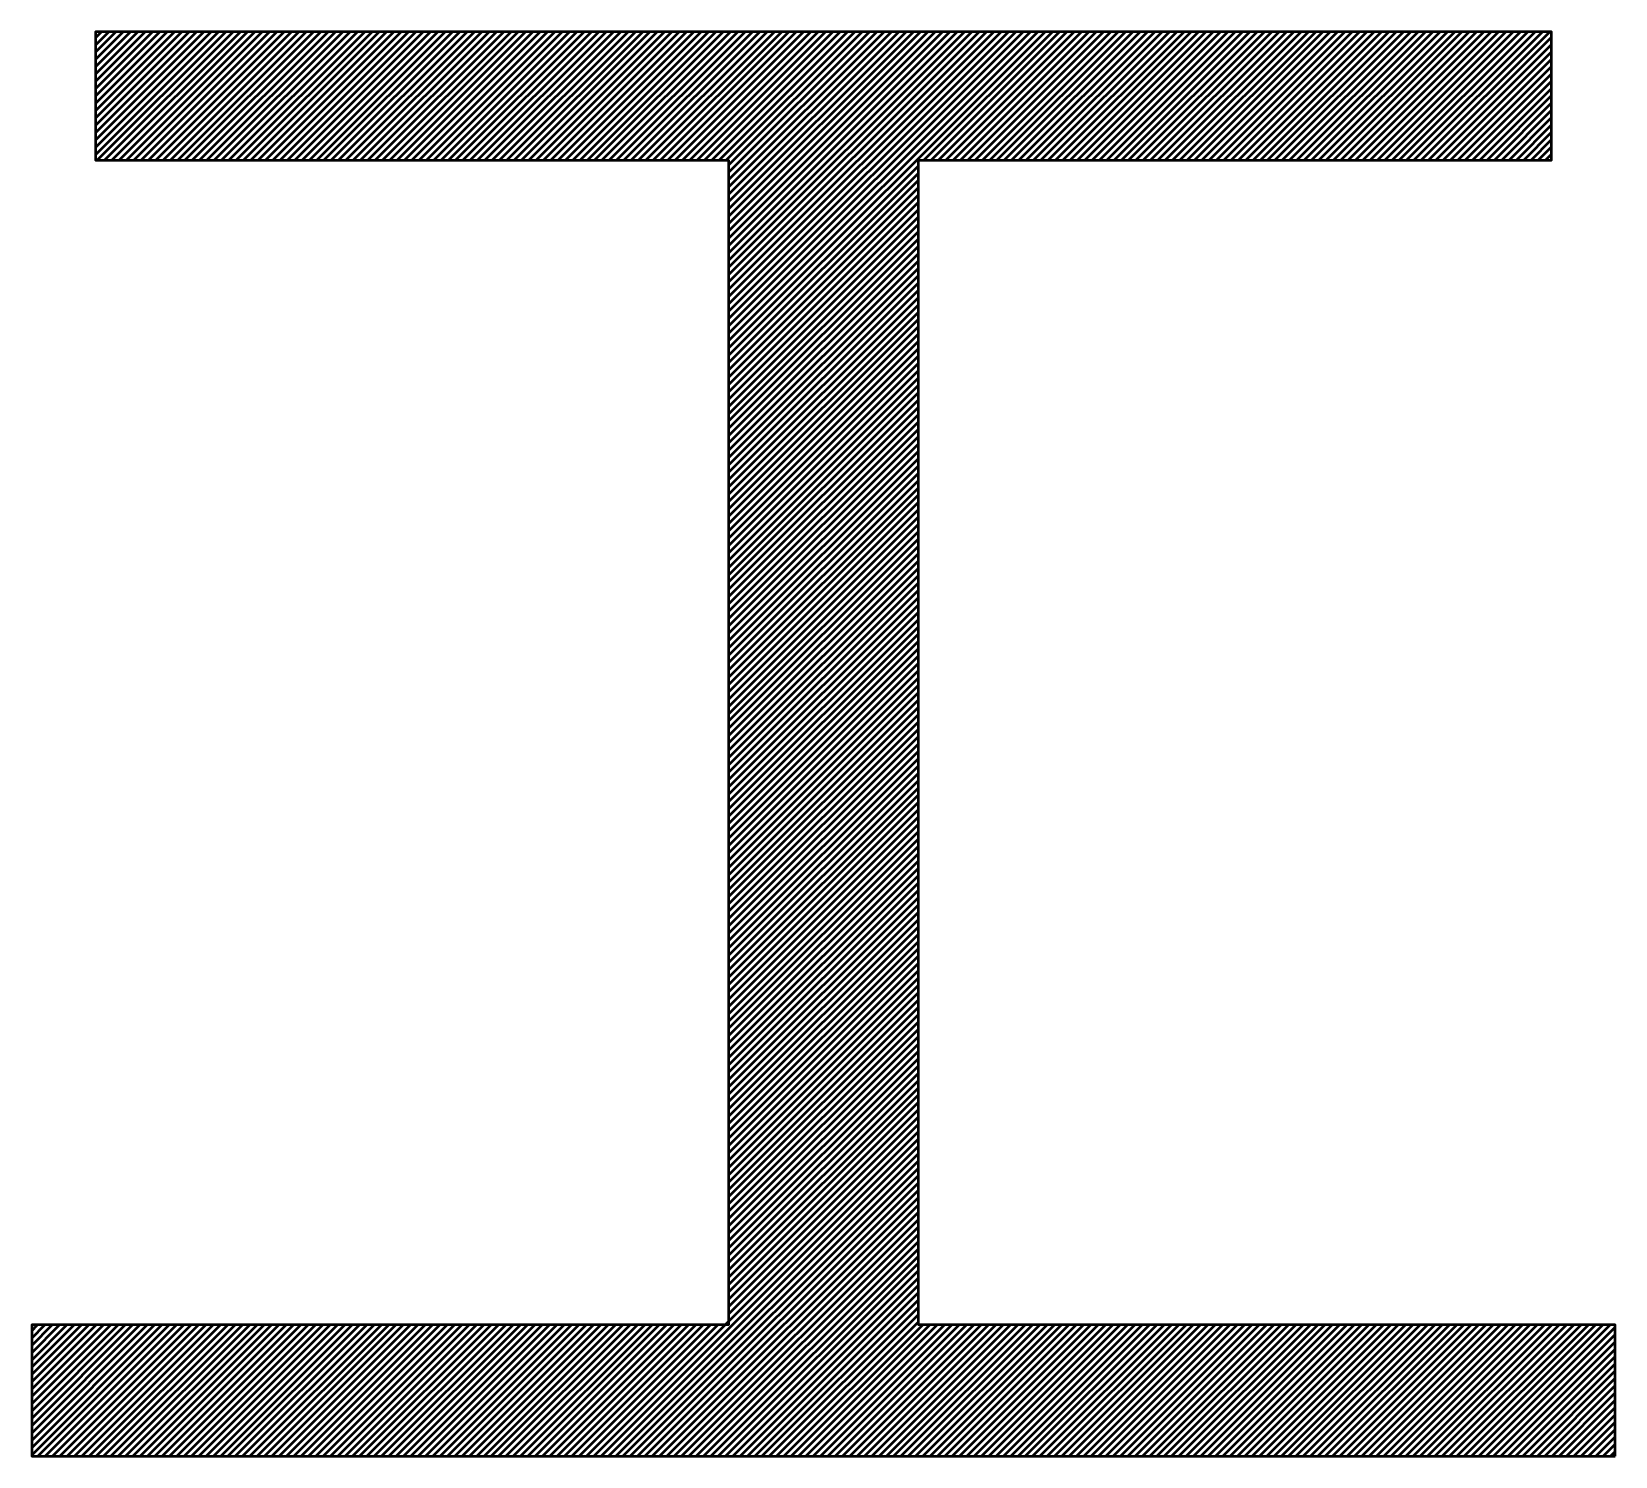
# Model space of a CAD drawing. Units: millimetres at full size, sheet at 1:50. Extents: x -14288 to 14412, y -10089 to 9986.
# Drawn here: x -497.1 to -222.5, y -9144.7 to -8897.8 of the extents above; entities that cross this region are included whole.
import ezdxf

# ---------------------------------------------------------------- set-up
doc = ezdxf.new("R2010")
doc.units = ezdxf.units.MM
doc.header["$LTSCALE"] = 50
doc.layers.add('2-8_図枠', color=251, linetype='Continuous', lineweight=50)

msp = doc.modelspace()

# ---------------------------------------------------------------- linework, layer by layer
at = {"layer": '2-8_図枠'}
for p, q in [((-486.02, -8919.1), (-464.69, -8897.77)), ((-486.02, -8917.83), (-465.96, -8897.77)), ((-486.02, -8916.56), (-467.23, -8897.77)), ((-486.02, -8915.3), (-468.49, -8897.77)), ((-486.02, -8914.03), (-469.76, -8897.77)), ((-486.02, -8912.76), (-471.03, -8897.77)), ((-486.02, -8911.49), (-472.3, -8897.77)), ((-486.02, -8910.22), (-473.57, -8897.77)), ((-486.02, -8908.95), (-474.84, -8897.77)), ((-486.02, -8907.69), (-476.1, -8897.77)), ((-486.02, -8906.42), (-477.37, -8897.77)), ((-486.02, -8905.15), (-478.64, -8897.77)), ((-486.02, -8903.88), (-479.91, -8897.77)), ((-486.02, -8902.61), (-481.18, -8897.77)), ((-486.02, -8901.34), (-482.45, -8897.77)), ((-486.02, -8900.08), (-483.71, -8897.77)), ((-486.02, -8898.81), (-484.98, -8897.77)), ((-485.71, -8920.05), (-463.42, -8897.77)), ((-484.44, -8920.05), (-462.15, -8897.77)), ((-483.17, -8920.05), (-460.88, -8897.77)), ((-481.9, -8920.05), (-459.62, -8897.77)), ((-480.63, -8920.05), (-458.35, -8897.77)), ((-479.36, -8920.05), (-457.08, -8897.77)), ((-478.1, -8920.05), (-455.81, -8897.77)), ((-476.83, -8920.05), (-454.54, -8897.77)), ((-475.56, -8920.05), (-453.27, -8897.77)), ((-474.29, -8920.05), (-452.01, -8897.77)), ((-473.02, -8920.05), (-450.74, -8897.77)), ((-471.75, -8920.05), (-449.47, -8897.77)), ((-470.49, -8920.05), (-448.2, -8897.77)), ((-469.22, -8920.05), (-446.93, -8897.77)), ((-467.95, -8920.05), (-445.66, -8897.77)), ((-466.68, -8920.05), (-444.4, -8897.77)), ((-465.41, -8920.05), (-443.13, -8897.77)), ((-464.14, -8920.05), (-441.86, -8897.77)), ((-462.88, -8920.05), (-440.59, -8897.77)), ((-461.61, -8920.05), (-439.32, -8897.77)), ((-460.34, -8920.05), (-438.05, -8897.77)), ((-459.07, -8920.05), (-436.79, -8897.77)), ((-457.8, -8920.05), (-435.52, -8897.77)), ((-456.53, -8920.05), (-434.25, -8897.77)), ((-455.26, -8920.05), (-432.98, -8897.77)), ((-454, -8920.05), (-431.71, -8897.77)), ((-452.73, -8920.05), (-430.44, -8897.77)), ((-451.46, -8920.05), (-429.17, -8897.77)), ((-450.19, -8920.05), (-427.91, -8897.77)), ((-448.92, -8920.05), (-426.64, -8897.77)), ((-447.65, -8920.05), (-425.37, -8897.77)), ((-446.39, -8920.05), (-424.1, -8897.77)), ((-445.12, -8920.05), (-422.83, -8897.77)), ((-443.85, -8920.05), (-421.56, -8897.77)), ((-442.58, -8920.05), (-420.3, -8897.77)), ((-441.31, -8920.05), (-419.03, -8897.77)), ((-440.04, -8920.05), (-417.76, -8897.77)), ((-438.78, -8920.05), (-416.49, -8897.77)), ((-437.51, -8920.05), (-415.22, -8897.77)), ((-436.24, -8920.05), (-413.95, -8897.77)), ((-434.97, -8920.05), (-412.69, -8897.77)), ((-433.7, -8920.05), (-411.42, -8897.77)), ((-432.43, -8920.05), (-410.15, -8897.77)), ((-431.17, -8920.05), (-408.88, -8897.77)), ((-429.9, -8920.05), (-407.61, -8897.77)), ((-428.63, -8920.05), (-406.34, -8897.77)), ((-427.36, -8920.05), (-405.08, -8897.77)), ((-426.09, -8920.05), (-403.81, -8897.77)), ((-424.82, -8920.05), (-402.54, -8897.77)), ((-423.56, -8920.05), (-401.27, -8897.77)), ((-422.29, -8920.05), (-400, -8897.77)), ((-421.02, -8920.05), (-398.73, -8897.77)), ((-419.75, -8920.05), (-397.47, -8897.77)), ((-418.48, -8920.05), (-396.2, -8897.77)), ((-417.21, -8920.05), (-394.93, -8897.77)), ((-415.95, -8920.05), (-393.66, -8897.77)), ((-414.68, -8920.05), (-392.39, -8897.77)), ((-413.41, -8920.05), (-391.12, -8897.77)), ((-412.14, -8920.05), (-389.86, -8897.77)), ((-410.87, -8920.05), (-388.59, -8897.77)), ((-409.6, -8920.05), (-387.32, -8897.77)), ((-408.34, -8920.05), (-386.05, -8897.77)), ((-407.07, -8920.05), (-384.78, -8897.77)), ((-405.8, -8920.05), (-383.51, -8897.77)), ((-404.53, -8920.05), (-382.25, -8897.77)), ((-403.26, -8920.05), (-380.98, -8897.77)), ((-401.99, -8920.05), (-379.71, -8897.77)), ((-400.72, -8920.05), (-378.44, -8897.77)), ((-399.46, -8920.05), (-377.17, -8897.77)), ((-398.19, -8920.05), (-375.9, -8897.77)), ((-396.92, -8920.05), (-374.63, -8897.77)), ((-395.65, -8920.05), (-373.37, -8897.77)), ((-394.38, -8920.05), (-372.1, -8897.77)), ((-393.11, -8920.05), (-370.83, -8897.77)), ((-391.85, -8920.05), (-369.56, -8897.77)), ((-390.58, -8920.05), (-368.29, -8897.77)), ((-389.31, -8920.05), (-367.02, -8897.77)), ((-388.04, -8920.05), (-365.76, -8897.77)), ((-386.77, -8920.05), (-364.49, -8897.77)), ((-385.5, -8920.05), (-363.22, -8897.77)), ((-384.24, -8920.05), (-361.95, -8897.77)), ((-382.97, -8920.05), (-360.68, -8897.77)), ((-381.7, -8920.05), (-359.41, -8897.77)), ((-380.43, -8920.05), (-358.15, -8897.77)), ((-379.16, -8920.05), (-356.88, -8897.77)), ((-377.89, -8920.05), (-355.61, -8897.77)), ((-376.63, -8920.05), (-354.34, -8897.77)), ((-376.22, -8952.63), (-321.36, -8897.77)), ((-376.22, -8951.36), (-322.63, -8897.77)), ((-376.22, -8950.09), (-323.9, -8897.77)), ((-376.22, -8948.82), (-325.17, -8897.77)), ((-376.22, -8947.55), (-326.44, -8897.77)), ((-376.22, -8946.28), (-327.71, -8897.77)), ((-376.22, -8945.02), (-328.97, -8897.77)), ((-376.22, -8943.75), (-330.24, -8897.77)), ((-376.22, -8942.48), (-331.51, -8897.77)), ((-376.22, -8941.21), (-332.78, -8897.77)), ((-376.22, -8939.94), (-334.05, -8897.77)), ((-376.22, -8938.67), (-335.32, -8897.77)), ((-376.22, -8937.41), (-336.58, -8897.77)), ((-376.22, -8936.14), (-337.85, -8897.77)), ((-376.22, -8934.87), (-339.12, -8897.77)), ((-376.22, -8933.6), (-340.39, -8897.77)), ((-376.22, -8932.33), (-341.66, -8897.77)), ((-376.22, -8931.06), (-342.93, -8897.77)), ((-376.22, -8929.8), (-344.19, -8897.77)), ((-376.22, -8928.53), (-345.46, -8897.77)), ((-376.22, -8927.26), (-346.73, -8897.77)), ((-376.22, -8925.99), (-348, -8897.77)), ((-376.22, -8924.72), (-349.27, -8897.77)), ((-376.22, -8923.45), (-350.54, -8897.77)), ((-376.22, -8922.18), (-351.8, -8897.77)), ((-376.22, -8920.92), (-353.07, -8897.77)), ((-342.38, -8920.05), (-320.09, -8897.77)), ((-341.11, -8920.05), (-318.83, -8897.77)), ((-339.84, -8920.05), (-317.56, -8897.77)), ((-338.57, -8920.05), (-316.29, -8897.77)), ((-337.31, -8920.05), (-315.02, -8897.77)), ((-336.04, -8920.05), (-313.75, -8897.77)), ((-334.77, -8920.05), (-312.48, -8897.77)), ((-333.5, -8920.05), (-311.22, -8897.77)), ((-332.23, -8920.05), (-309.95, -8897.77)), ((-330.96, -8920.05), (-308.68, -8897.77)), ((-329.7, -8920.05), (-307.41, -8897.77)), ((-328.43, -8920.05), (-306.14, -8897.77)), ((-327.16, -8920.05), (-304.87, -8897.77)), ((-325.89, -8920.05), (-303.61, -8897.77)), ((-324.62, -8920.05), (-302.34, -8897.77)), ((-323.35, -8920.05), (-301.07, -8897.77)), ((-322.09, -8920.05), (-299.8, -8897.77)), ((-320.82, -8920.05), (-298.53, -8897.77)), ((-319.55, -8920.05), (-297.26, -8897.77)), ((-318.28, -8920.05), (-296, -8897.77)), ((-317.01, -8920.05), (-294.73, -8897.77)), ((-315.74, -8920.05), (-293.46, -8897.77)), ((-314.48, -8920.05), (-292.19, -8897.77)), ((-313.21, -8920.05), (-290.92, -8897.77)), ((-311.94, -8920.05), (-289.65, -8897.77)), ((-310.67, -8920.05), (-288.39, -8897.77)), ((-309.4, -8920.05), (-287.12, -8897.77)), ((-308.13, -8920.05), (-285.85, -8897.77)), ((-306.87, -8920.05), (-284.58, -8897.77)), ((-305.6, -8920.05), (-283.31, -8897.77)), ((-304.33, -8920.05), (-282.04, -8897.77)), ((-303.06, -8920.05), (-280.78, -8897.77)), ((-301.79, -8920.05), (-279.51, -8897.77)), ((-300.52, -8920.05), (-278.24, -8897.77)), ((-299.25, -8920.05), (-276.97, -8897.77)), ((-297.99, -8920.05), (-275.7, -8897.77)), ((-296.72, -8920.05), (-274.43, -8897.77)), ((-295.45, -8920.05), (-273.17, -8897.77)), ((-294.18, -8920.05), (-271.9, -8897.77)), ((-292.91, -8920.05), (-270.63, -8897.77)), ((-291.64, -8920.05), (-269.36, -8897.77)), ((-290.38, -8920.05), (-268.09, -8897.77)), ((-289.11, -8920.05), (-266.82, -8897.77)), ((-287.84, -8920.05), (-265.55, -8897.77)), ((-286.57, -8920.05), (-264.29, -8897.77)), ((-285.3, -8920.05), (-263.02, -8897.77)), ((-284.03, -8920.05), (-261.75, -8897.77)), ((-282.77, -8920.05), (-260.48, -8897.77)), ((-281.5, -8920.05), (-259.21, -8897.77)), ((-280.23, -8920.05), (-257.94, -8897.77)), ((-278.96, -8920.05), (-256.68, -8897.77)), ((-277.69, -8920.05), (-255.41, -8897.77)), ((-276.42, -8920.05), (-254.14, -8897.77)), ((-275.16, -8920.05), (-252.87, -8897.77)), ((-273.89, -8920.05), (-251.6, -8897.77)), ((-272.62, -8920.05), (-250.33, -8897.77)), ((-271.35, -8920.05), (-249.07, -8897.77)), ((-270.08, -8920.05), (-247.8, -8897.77)), ((-268.81, -8920.05), (-246.53, -8897.77)), ((-267.55, -8920.05), (-245.26, -8897.77)), ((-266.28, -8920.05), (-243.99, -8897.77)), ((-265.01, -8920.05), (-242.72, -8897.77)), ((-263.74, -8920.05), (-241.46, -8897.77)), ((-262.47, -8920.05), (-240.19, -8897.77)), ((-261.2, -8920.05), (-238.92, -8897.77)), ((-259.94, -8920.05), (-237.65, -8897.77)), ((-258.67, -8920.05), (-236.38, -8897.77)), ((-257.4, -8920.05), (-235.11, -8897.77)), ((-256.13, -8920.05), (-233.85, -8897.77)), ((-254.86, -8920.05), (-233.52, -8898.71)), ((-253.59, -8920.05), (-233.52, -8899.98)), ((-252.33, -8920.05), (-233.52, -8901.25)), ((-251.06, -8920.05), (-233.52, -8902.52)), ((-249.79, -8920.05), (-233.52, -8903.79)), ((-248.52, -8920.05), (-233.52, -8905.06)), ((-247.25, -8920.05), (-233.52, -8906.32)), ((-245.98, -8920.05), (-233.52, -8907.59)), ((-244.71, -8920.05), (-233.52, -8908.86)), ((-243.45, -8920.05), (-233.52, -8910.13)), ((-242.18, -8920.05), (-233.52, -8911.4)), ((-240.91, -8920.05), (-233.52, -8912.67)), ((-239.64, -8920.05), (-233.52, -8913.93)), ((-238.37, -8920.05), (-233.52, -8915.2)), ((-237.1, -8920.05), (-233.52, -8916.47)), ((-235.84, -8920.05), (-233.52, -8917.74)), ((-376.22, -8953.89), (-343.33, -8921)), ((-234.57, -8920.05), (-233.52, -8919.01)), ((-376.22, -8955.16), (-343.33, -8922.27)), ((-376.22, -8956.43), (-343.33, -8923.53)), ((-376.22, -8957.7), (-343.33, -8924.8)), ((-376.22, -8958.97), (-343.33, -8926.07)), ((-376.22, -8960.24), (-343.33, -8927.34)), ((-376.22, -8961.5), (-343.33, -8928.61)), ((-376.22, -8962.77), (-343.33, -8929.88)), ((-376.22, -8964.04), (-343.33, -8931.14)), ((-376.22, -8965.31), (-343.33, -8932.41)), ((-376.22, -8966.58), (-343.33, -8933.68)), ((-376.22, -8967.85), (-343.33, -8934.95)), ((-376.22, -8969.11), (-343.33, -8936.22)), ((-376.22, -8970.38), (-343.33, -8937.49)), ((-376.22, -8971.65), (-343.33, -8938.75)), ((-376.22, -8972.92), (-343.33, -8940.02)), ((-376.22, -8974.19), (-343.33, -8941.29)), ((-376.22, -8975.46), (-343.33, -8942.56)), ((-376.22, -8976.72), (-343.33, -8943.83)), ((-376.22, -8977.99), (-343.33, -8945.1)), ((-376.22, -8979.26), (-343.33, -8946.37)), ((-376.22, -8980.53), (-343.33, -8947.63)), ((-376.22, -8981.8), (-343.33, -8948.9)), ((-376.22, -8983.07), (-343.33, -8950.17)), ((-376.22, -8984.34), (-343.33, -8951.44)), ((-376.22, -8985.6), (-343.33, -8952.71)), ((-376.22, -8986.87), (-343.33, -8953.98)), ((-376.22, -8988.14), (-343.33, -8955.24)), ((-376.22, -8989.41), (-343.33, -8956.51)), ((-376.22, -8990.68), (-343.33, -8957.78)), ((-376.22, -8991.95), (-343.33, -8959.05)), ((-376.22, -8993.21), (-343.33, -8960.32)), ((-376.22, -8994.48), (-343.33, -8961.59)), ((-376.22, -8995.75), (-343.33, -8962.85)), ((-376.22, -8997.02), (-343.33, -8964.12)), ((-376.22, -8998.29), (-343.33, -8965.39)), ((-376.22, -8999.56), (-343.33, -8966.66)), ((-376.22, -9000.82), (-343.33, -8967.93)), ((-376.22, -9002.09), (-343.33, -8969.2)), ((-376.22, -9003.36), (-343.33, -8970.46)), ((-376.22, -9004.63), (-343.33, -8971.73)), ((-376.22, -9005.9), (-343.33, -8973)), ((-376.22, -9007.17), (-343.33, -8974.27)), ((-376.22, -9008.43), (-343.33, -8975.54)), ((-376.22, -9009.7), (-343.33, -8976.81)), ((-376.22, -9010.97), (-343.33, -8978.07)), ((-376.22, -9012.24), (-343.33, -8979.34)), ((-376.22, -9013.51), (-343.33, -8980.61)), ((-376.22, -9014.78), (-343.33, -8981.88)), ((-376.22, -9016.04), (-343.33, -8983.15)), ((-376.22, -9017.31), (-343.33, -8984.42)), ((-376.22, -9018.58), (-343.33, -8985.68)), ((-376.22, -9019.85), (-343.33, -8986.95)), ((-376.22, -9021.12), (-343.33, -8988.22)), ((-376.22, -9022.39), (-343.33, -8989.49)), ((-376.22, -9023.65), (-343.33, -8990.76)), ((-376.22, -9024.92), (-343.33, -8992.03)), ((-376.22, -9026.19), (-343.33, -8993.29)), ((-376.22, -9027.46), (-343.33, -8994.56)), ((-376.22, -9028.73), (-343.33, -8995.83)), ((-376.22, -9030), (-343.33, -8997.1)), ((-376.22, -9031.26), (-343.33, -8998.37)), ((-376.22, -9032.53), (-343.33, -8999.64)), ((-376.22, -9033.8), (-343.33, -9000.91)), ((-376.22, -9035.07), (-343.33, -9002.17)), ((-376.22, -9036.34), (-343.33, -9003.44)), ((-376.22, -9037.61), (-343.33, -9004.71)), ((-376.22, -9038.88), (-343.33, -9005.98)), ((-376.22, -9040.14), (-343.33, -9007.25)), ((-376.22, -9041.41), (-343.33, -9008.52)), ((-376.22, -9042.68), (-343.33, -9009.78)), ((-376.22, -9043.95), (-343.33, -9011.05)), ((-376.22, -9045.22), (-343.33, -9012.32)), ((-376.22, -9046.49), (-343.33, -9013.59)), ((-376.22, -9047.75), (-343.33, -9014.86)), ((-376.22, -9049.02), (-343.33, -9016.13)), ((-376.22, -9050.29), (-343.33, -9017.39)), ((-376.22, -9051.56), (-343.33, -9018.66)), ((-376.22, -9052.83), (-343.33, -9019.93)), ((-376.22, -9054.1), (-343.33, -9021.2)), ((-376.22, -9055.36), (-343.33, -9022.47)), ((-376.22, -9056.63), (-343.33, -9023.74)), ((-376.22, -9057.9), (-343.33, -9025)), ((-376.22, -9059.17), (-343.33, -9026.27)), ((-376.22, -9060.44), (-343.33, -9027.54)), ((-376.22, -9061.71), (-343.33, -9028.81)), ((-376.22, -9062.97), (-343.33, -9030.08)), ((-376.22, -9064.24), (-343.33, -9031.35)), ((-376.22, -9065.51), (-343.33, -9032.61)), ((-376.22, -9066.78), (-343.33, -9033.88)), ((-376.22, -9068.05), (-343.33, -9035.15)), ((-376.22, -9069.32), (-343.33, -9036.42)), ((-376.22, -9070.58), (-343.33, -9037.69)), ((-376.22, -9071.85), (-343.33, -9038.96)), ((-376.22, -9073.12), (-343.33, -9040.22)), ((-376.22, -9074.39), (-343.33, -9041.49)), ((-376.22, -9075.66), (-343.33, -9042.76)), ((-376.22, -9076.93), (-343.33, -9044.03)), ((-376.22, -9078.19), (-343.33, -9045.3)), ((-376.22, -9079.46), (-343.33, -9046.57)), ((-376.22, -9080.73), (-343.33, -9047.83)), ((-376.22, -9082), (-343.33, -9049.1)), ((-376.22, -9083.27), (-343.33, -9050.37)), ((-376.22, -9084.54), (-343.33, -9051.64)), ((-376.22, -9085.81), (-343.33, -9052.91)), ((-376.22, -9087.07), (-343.33, -9054.18)), ((-376.22, -9088.34), (-343.33, -9055.45)), ((-376.22, -9089.61), (-343.33, -9056.71)), ((-376.22, -9090.88), (-343.33, -9057.98)), ((-376.22, -9092.15), (-343.33, -9059.25)), ((-376.22, -9093.42), (-343.33, -9060.52)), ((-376.22, -9094.68), (-343.33, -9061.79)), ((-376.22, -9095.95), (-343.33, -9063.06)), ((-376.22, -9097.22), (-343.33, -9064.32)), ((-376.22, -9098.49), (-343.33, -9065.59)), ((-376.22, -9099.76), (-343.33, -9066.86)), ((-376.22, -9101.03), (-343.33, -9068.13)), ((-376.22, -9102.29), (-343.33, -9069.4)), ((-376.22, -9103.56), (-343.33, -9070.67)), ((-376.22, -9104.83), (-343.33, -9071.93)), ((-376.22, -9106.1), (-343.33, -9073.2)), ((-376.22, -9107.37), (-343.33, -9074.47)), ((-376.22, -9108.64), (-343.33, -9075.74)), ((-376.22, -9109.9), (-343.33, -9077.01)), ((-376.22, -9111.17), (-343.33, -9078.28)), ((-376.22, -9112.44), (-343.33, -9079.54)), ((-376.22, -9113.71), (-343.33, -9080.81)), ((-376.22, -9114.98), (-343.33, -9082.08)), ((-376.22, -9116.25), (-343.33, -9083.35)), ((-376.22, -9117.51), (-343.33, -9084.62)), ((-376.22, -9118.78), (-343.33, -9085.89)), ((-376.83, -9121.93), (-343.33, -9088.42)), ((-376.22, -9120.05), (-343.33, -9087.15)), ((-398.34, -9144.71), (-343.33, -9089.69)), ((-397.08, -9144.71), (-343.33, -9090.96)), ((-395.81, -9144.71), (-343.33, -9092.23)), ((-394.54, -9144.71), (-343.33, -9093.5)), ((-393.27, -9144.71), (-343.33, -9094.76)), ((-392, -9144.71), (-343.33, -9096.03)), ((-390.73, -9144.71), (-343.33, -9097.3)), ((-389.47, -9144.71), (-343.33, -9098.57)), ((-388.2, -9144.71), (-343.33, -9099.84)), ((-386.93, -9144.71), (-343.33, -9101.11)), ((-385.66, -9144.71), (-343.33, -9102.37)), ((-384.39, -9144.71), (-343.33, -9103.64)), ((-383.12, -9144.71), (-343.33, -9104.91)), ((-381.86, -9144.71), (-343.33, -9106.18)), ((-380.59, -9144.71), (-343.33, -9107.45)), ((-379.32, -9144.71), (-343.33, -9108.72)), ((-378.05, -9144.71), (-343.33, -9109.99)), ((-376.78, -9144.71), (-343.33, -9111.25)), ((-375.51, -9144.71), (-343.33, -9112.52)), ((-374.25, -9144.71), (-343.33, -9113.79)), ((-372.98, -9144.71), (-343.33, -9115.06)), ((-371.71, -9144.71), (-343.33, -9116.33)), ((-370.44, -9144.71), (-343.33, -9117.6)), ((-369.17, -9144.71), (-343.33, -9118.86)), ((-367.9, -9144.71), (-343.33, -9120.13)), ((-366.64, -9144.71), (-343.33, -9121.4)), ((-497.07, -9129.28), (-489.71, -9121.93)), ((-497.07, -9144.5), (-474.49, -9121.93)), ((-497.07, -9143.24), (-475.76, -9121.93)), ((-497.07, -9141.97), (-477.03, -9121.93)), ((-497.07, -9140.7), (-478.3, -9121.93)), ((-497.07, -9139.43), (-479.57, -9121.93)), ((-497.07, -9138.16), (-480.84, -9121.93)), ((-497.07, -9136.89), (-482.1, -9121.93)), ((-497.07, -9135.63), (-483.37, -9121.93)), ((-497.07, -9134.36), (-484.64, -9121.93)), ((-497.07, -9133.09), (-485.91, -9121.93)), ((-497.07, -9131.82), (-487.18, -9121.93)), ((-497.07, -9130.55), (-488.45, -9121.93)), ((-497.07, -9128.02), (-490.98, -9121.93)), ((-497.07, -9126.75), (-492.25, -9121.93)), ((-497.07, -9124.21), (-494.79, -9121.93)), ((-497.07, -9125.48), (-493.52, -9121.93)), ((-497.07, -9122.94), (-496.06, -9121.93)), ((-496.01, -9144.71), (-473.23, -9121.93)), ((-494.74, -9144.71), (-471.96, -9121.93)), ((-493.47, -9144.71), (-470.69, -9121.93)), ((-492.2, -9144.71), (-469.42, -9121.93)), ((-490.94, -9144.71), (-468.15, -9121.93)), ((-489.67, -9144.71), (-466.88, -9121.93)), ((-488.4, -9144.71), (-465.61, -9121.93)), ((-487.13, -9144.71), (-464.35, -9121.93)), ((-485.86, -9144.71), (-463.08, -9121.93)), ((-484.59, -9144.71), (-461.81, -9121.93)), ((-483.33, -9144.71), (-460.54, -9121.93)), ((-482.06, -9144.71), (-459.27, -9121.93)), ((-480.79, -9144.71), (-458, -9121.93)), ((-479.52, -9144.71), (-456.74, -9121.93)), ((-478.25, -9144.71), (-455.47, -9121.93)), ((-476.98, -9144.71), (-454.2, -9121.93)), ((-475.72, -9144.71), (-452.93, -9121.93)), ((-474.45, -9144.71), (-451.66, -9121.93)), ((-473.18, -9144.71), (-450.39, -9121.93)), ((-471.91, -9144.71), (-449.13, -9121.93)), ((-470.64, -9144.71), (-447.86, -9121.93)), ((-469.37, -9144.71), (-446.59, -9121.93)), ((-468.11, -9144.71), (-445.32, -9121.93)), ((-466.84, -9144.71), (-444.05, -9121.93)), ((-465.57, -9144.71), (-442.78, -9121.93)), ((-464.3, -9144.71), (-441.52, -9121.93)), ((-463.03, -9144.71), (-440.25, -9121.93)), ((-461.76, -9144.71), (-438.98, -9121.93)), ((-460.49, -9144.71), (-437.71, -9121.93)), ((-459.23, -9144.71), (-436.44, -9121.93)), ((-457.96, -9144.71), (-435.17, -9121.93)), ((-456.69, -9144.71), (-433.91, -9121.93)), ((-455.42, -9144.71), (-432.64, -9121.93)), ((-454.15, -9144.71), (-431.37, -9121.93)), ((-452.88, -9144.71), (-430.1, -9121.93)), ((-451.62, -9144.71), (-428.83, -9121.93)), ((-450.35, -9144.71), (-427.56, -9121.93)), ((-449.08, -9144.71), (-426.3, -9121.93)), ((-447.81, -9144.71), (-425.03, -9121.93)), ((-446.54, -9144.71), (-423.76, -9121.93)), ((-445.27, -9144.71), (-422.49, -9121.93)), ((-444.01, -9144.71), (-421.22, -9121.93)), ((-442.74, -9144.71), (-419.95, -9121.93)), ((-441.47, -9144.71), (-418.69, -9121.93)), ((-440.2, -9144.71), (-417.42, -9121.93)), ((-438.93, -9144.71), (-416.15, -9121.93)), ((-437.66, -9144.71), (-414.88, -9121.93)), ((-436.4, -9144.71), (-413.61, -9121.93)), ((-435.13, -9144.71), (-412.34, -9121.93)), ((-433.86, -9144.71), (-411.07, -9121.93)), ((-432.59, -9144.71), (-409.81, -9121.93)), ((-431.32, -9144.71), (-408.54, -9121.93)), ((-430.05, -9144.71), (-407.27, -9121.93)), ((-428.79, -9144.71), (-406, -9121.93)), ((-427.52, -9144.71), (-404.73, -9121.93)), ((-426.25, -9144.71), (-403.46, -9121.93)), ((-424.98, -9144.71), (-402.2, -9121.93)), ((-423.71, -9144.71), (-400.93, -9121.93)), ((-422.44, -9144.71), (-399.66, -9121.93)), ((-421.18, -9144.71), (-398.39, -9121.93)), ((-419.91, -9144.71), (-397.12, -9121.93)), ((-418.64, -9144.71), (-395.85, -9121.93)), ((-417.37, -9144.71), (-394.59, -9121.93)), ((-416.1, -9144.71), (-393.32, -9121.93)), ((-414.83, -9144.71), (-392.05, -9121.93)), ((-413.57, -9144.71), (-390.78, -9121.93)), ((-412.3, -9144.71), (-389.51, -9121.93)), ((-411.03, -9144.71), (-388.24, -9121.93)), ((-409.76, -9144.71), (-386.98, -9121.93)), ((-408.49, -9144.71), (-385.71, -9121.93)), ((-407.22, -9144.71), (-384.44, -9121.93)), ((-405.95, -9144.71), (-383.17, -9121.93)), ((-404.69, -9144.71), (-381.9, -9121.93)), ((-403.42, -9144.71), (-380.63, -9121.93)), ((-402.15, -9144.71), (-379.37, -9121.93)), ((-400.88, -9144.71), (-378.1, -9121.93)), ((-399.61, -9144.71), (-376.83, -9121.93)), ((-365.37, -9144.71), (-342.58, -9121.93)), ((-364.1, -9144.71), (-341.31, -9121.93)), ((-362.83, -9144.71), (-340.05, -9121.93)), ((-361.56, -9144.71), (-338.78, -9121.93)), ((-360.29, -9144.71), (-337.51, -9121.93)), ((-359.03, -9144.71), (-336.24, -9121.93)), ((-357.76, -9144.71), (-334.97, -9121.93)), ((-356.49, -9144.71), (-333.7, -9121.93)), ((-355.22, -9144.71), (-332.44, -9121.93)), ((-353.95, -9144.71), (-331.17, -9121.93)), ((-352.68, -9144.71), (-329.9, -9121.93)), ((-351.41, -9144.71), (-328.63, -9121.93)), ((-350.15, -9144.71), (-327.36, -9121.93)), ((-348.88, -9144.71), (-326.09, -9121.93)), ((-347.61, -9144.71), (-324.83, -9121.93)), ((-346.34, -9144.71), (-323.56, -9121.93)), ((-345.07, -9144.71), (-322.29, -9121.93)), ((-343.8, -9144.71), (-321.02, -9121.93)), ((-342.54, -9144.71), (-319.75, -9121.93)), ((-341.27, -9144.71), (-318.48, -9121.93)), ((-340, -9144.71), (-317.22, -9121.93)), ((-338.73, -9144.71), (-315.95, -9121.93)), ((-337.46, -9144.71), (-314.68, -9121.93)), ((-336.19, -9144.71), (-313.41, -9121.93)), ((-334.93, -9144.71), (-312.14, -9121.93)), ((-333.66, -9144.71), (-310.87, -9121.93)), ((-332.39, -9144.71), (-309.61, -9121.93)), ((-331.12, -9144.71), (-308.34, -9121.93)), ((-329.85, -9144.71), (-307.07, -9121.93)), ((-328.58, -9144.71), (-305.8, -9121.93)), ((-327.32, -9144.71), (-304.53, -9121.93)), ((-326.05, -9144.71), (-303.26, -9121.93)), ((-324.78, -9144.71), (-301.99, -9121.93)), ((-323.51, -9144.71), (-300.73, -9121.93)), ((-322.24, -9144.71), (-299.46, -9121.93)), ((-320.97, -9144.71), (-298.19, -9121.93)), ((-319.71, -9144.71), (-296.92, -9121.93)), ((-318.44, -9144.71), (-295.65, -9121.93)), ((-317.17, -9144.71), (-294.38, -9121.93)), ((-315.9, -9144.71), (-293.12, -9121.93)), ((-314.63, -9144.71), (-291.85, -9121.93)), ((-313.36, -9144.71), (-290.58, -9121.93)), ((-312.1, -9144.71), (-289.31, -9121.93)), ((-310.83, -9144.71), (-288.04, -9121.93)), ((-309.56, -9144.71), (-286.77, -9121.93)), ((-308.29, -9144.71), (-285.51, -9121.93)), ((-307.02, -9144.71), (-284.24, -9121.93)), ((-305.75, -9144.71), (-282.97, -9121.93)), ((-304.49, -9144.71), (-281.7, -9121.93)), ((-303.22, -9144.71), (-280.43, -9121.93)), ((-301.95, -9144.71), (-279.16, -9121.93)), ((-300.68, -9144.71), (-277.9, -9121.93)), ((-299.41, -9144.71), (-276.63, -9121.93)), ((-298.14, -9144.71), (-275.36, -9121.93)), ((-296.87, -9144.71), (-274.09, -9121.93)), ((-295.61, -9144.71), (-272.82, -9121.93)), ((-294.34, -9144.71), (-271.55, -9121.93)), ((-293.07, -9144.71), (-270.29, -9121.93)), ((-291.8, -9144.71), (-269.02, -9121.93)), ((-290.53, -9144.71), (-267.75, -9121.93)), ((-289.26, -9144.71), (-266.48, -9121.93)), ((-288, -9144.71), (-265.21, -9121.93)), ((-286.73, -9144.71), (-263.94, -9121.93)), ((-285.46, -9144.71), (-262.68, -9121.93)), ((-284.19, -9144.71), (-261.41, -9121.93)), ((-282.92, -9144.71), (-260.14, -9121.93)), ((-281.65, -9144.71), (-258.87, -9121.93)), ((-280.39, -9144.71), (-257.6, -9121.93)), ((-279.12, -9144.71), (-256.33, -9121.93)), ((-277.85, -9144.71), (-255.07, -9121.93)), ((-276.58, -9144.71), (-253.8, -9121.93)), ((-275.31, -9144.71), (-252.53, -9121.93)), ((-274.04, -9144.71), (-251.26, -9121.93)), ((-272.78, -9144.71), (-249.99, -9121.93)), ((-271.51, -9144.71), (-248.72, -9121.93)), ((-270.24, -9144.71), (-247.45, -9121.93)), ((-268.97, -9144.71), (-246.19, -9121.93)), ((-267.7, -9144.71), (-244.92, -9121.93)), ((-266.43, -9144.71), (-243.65, -9121.93)), ((-265.17, -9144.71), (-242.38, -9121.93)), ((-263.9, -9144.71), (-241.11, -9121.93)), ((-262.63, -9144.71), (-239.84, -9121.93)), ((-261.36, -9144.71), (-238.58, -9121.93)), ((-260.09, -9144.71), (-237.31, -9121.93)), ((-258.82, -9144.71), (-236.04, -9121.93)), ((-257.56, -9144.71), (-234.77, -9121.93)), ((-256.29, -9144.71), (-233.5, -9121.93)), ((-255.02, -9144.71), (-232.23, -9121.93)), ((-253.75, -9144.71), (-230.97, -9121.93)), ((-252.48, -9144.71), (-229.7, -9121.93)), ((-251.21, -9144.71), (-228.43, -9121.93)), ((-249.95, -9144.71), (-227.16, -9121.93)), ((-248.68, -9144.71), (-225.89, -9121.93)), ((-247.41, -9144.71), (-224.62, -9121.93)), ((-246.14, -9144.71), (-223.36, -9121.93)), ((-244.87, -9144.71), (-222.48, -9122.31)), ((-243.6, -9144.71), (-222.48, -9123.58)), ((-242.33, -9144.71), (-222.48, -9124.85)), ((-241.07, -9144.71), (-222.48, -9126.12)), ((-239.8, -9144.71), (-222.48, -9127.39)), ((-238.53, -9144.71), (-222.48, -9128.66)), ((-237.26, -9144.71), (-222.48, -9129.92)), ((-235.99, -9144.71), (-222.48, -9131.19)), ((-234.72, -9144.71), (-222.48, -9132.46)), ((-233.46, -9144.71), (-222.48, -9133.73)), ((-232.19, -9144.71), (-222.48, -9135)), ((-230.92, -9144.71), (-222.48, -9136.27)), ((-229.65, -9144.71), (-222.48, -9137.53)), ((-228.38, -9144.71), (-222.48, -9138.8)), ((-227.11, -9144.71), (-222.48, -9140.07)), ((-225.85, -9144.71), (-222.48, -9141.34)), ((-224.58, -9144.71), (-222.48, -9142.61)), ((-223.31, -9144.71), (-222.48, -9143.88))]:
    msp.add_line(p, q, dxfattribs=at)
msp.add_lwpolyline([(-222.48, -9144.71), (-222.48, -9121.93), (-343.33, -9121.93), (-343.33, -8920.05), (-233.52, -8920.05), (-233.52, -8897.77), (-486.02, -8897.77), (-486.02, -8920.05), (-376.22, -8920.05), (-376.22, -9121.93), (-497.07, -9121.93), (-497.07, -9144.71)], close=True, dxfattribs=at)

doc.saveas('drawing.dxf')
